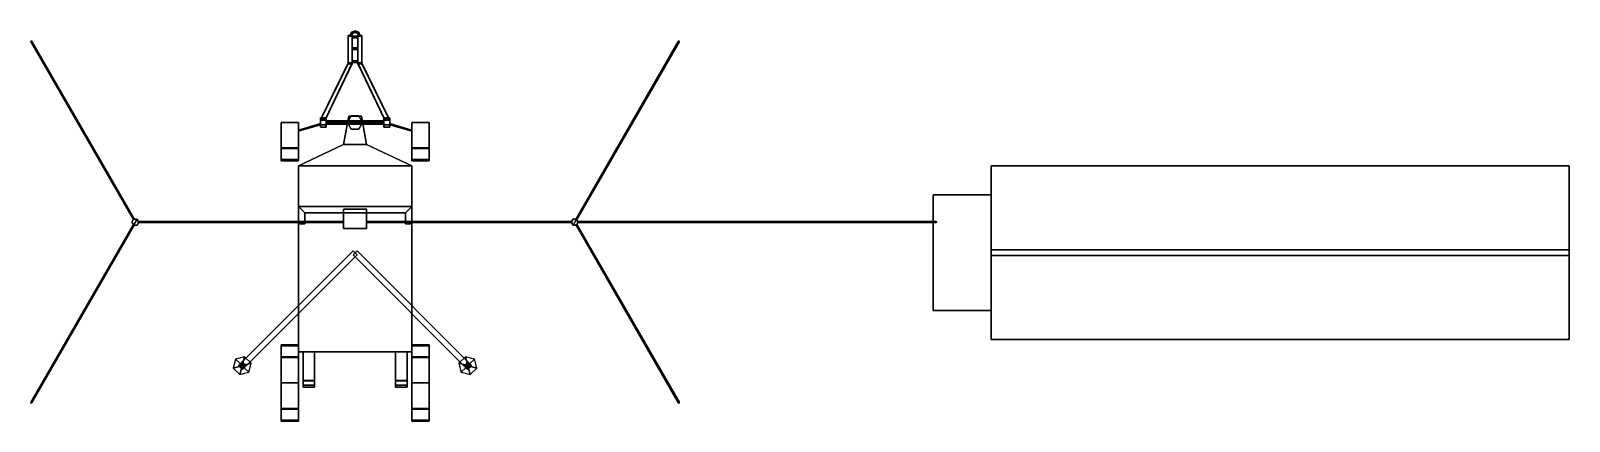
# Model space of a CAD drawing. Extents: x -5.6 to 21, y -2.9 to 3.8.
import ezdxf

# ---------------------------------------------------------------- set-up
doc = ezdxf.new("R2010")
doc.units = 0
doc.layers.get('0').update_dxf_attribs({"linetype": 'CONTINUOUS'})

msp = doc.modelspace()

# ---------------------------------------------------------------- linework, layer by layer
for points in [[(-0.12, 3.755, 0.128), (-0.12, 3.282, 0.255), (-0.05, 3.282, 0.255), (-0.05, 3.755, 0.128)], [(-0.05, 3.755, 0.128), (-0.05, 3.739, 0.07), (-0.12, 3.739, 0.07), (-0.12, 3.755, 0.128)], [(-0.12, 3.739, 0.07), (-0.12, 3.266, 0.197), (-0.12, 3.282, 0.255), (-0.12, 3.755, 0.128)], [(-0.05, 3.739, 0.07), (-0.05, 3.266, 0.197), (-0.12, 3.266, 0.197), (-0.12, 3.739, 0.07)], [(-0.09, 3.747, 0.099), (-0.075, 3.751, 0.113), (-0.053, 3.802, 0.1), (-0.064, 3.809, 0.082)], [(-0.075, 3.743, 0.084), (-0.09, 3.747, 0.099), (-0.064, 3.809, 0.082), (-0.053, 3.795, 0.071)], [(-0.075, 3.751, 0.113), (-0.06, 3.747, 0.099), (-0.042, 3.788, 0.088), (-0.053, 3.802, 0.1)], [(-0.06, 3.747, 0.099), (-0.075, 3.743, 0.084), (-0.053, 3.795, 0.071), (-0.042, 3.788, 0.088)], [(-0.064, 3.809, 0.082), (-0.053, 3.802, 0.1), (0, 3.824, 0.094), (0, 3.834, 0.076)], [(-0.053, 3.795, 0.071), (-0.064, 3.809, 0.082), (0, 3.834, 0.076), (0, 3.816, 0.065)], [(-0.053, 3.802, 0.1), (-0.042, 3.788, 0.088), (0, 3.805, 0.083), (0, 3.824, 0.094)], [(-0.042, 3.788, 0.088), (-0.053, 3.795, 0.071), (0, 3.816, 0.065), (0, 3.805, 0.083)], [(-0.05, 3.282, 0.255), (-0.05, 3.266, 0.197), (-0.05, 3.739, 0.07), (-0.05, 3.755, 0.128)], [(0.05, 3.732, 0.118), (0.05, 3.742, 0.1), (-0.05, 3.742, 0.1), (-0.05, 3.732, 0.118)], [(0.05, 3.742, 0.1), (0.05, 3.724, 0.09), (-0.05, 3.724, 0.09), (-0.05, 3.742, 0.1)], [(0.05, 3.713, 0.108), (0.05, 3.732, 0.118), (-0.05, 3.732, 0.118), (-0.05, 3.713, 0.108)], [(0, 3.834, 0.076), (0, 3.824, 0.094), (0.053, 3.802, 0.1), (0.064, 3.809, 0.082)], [(0, 3.816, 0.065), (0, 3.834, 0.076), (0.064, 3.809, 0.082), (0.053, 3.795, 0.071)], [(0, 3.824, 0.094), (0, 3.805, 0.083), (0.042, 3.788, 0.088), (0.053, 3.802, 0.1)], [(0, 3.805, 0.083), (0, 3.816, 0.065), (0.053, 3.795, 0.071), (0.042, 3.788, 0.088)], [(0.053, 3.802, 0.1), (0.042, 3.788, 0.088), (0.06, 3.747, 0.099), (0.075, 3.751, 0.113)], [(0.042, 3.788, 0.088), (0.053, 3.795, 0.071), (0.075, 3.743, 0.084), (0.06, 3.747, 0.099)], [(0.05, 3.755, 0.128), (0.05, 3.282, 0.255), (0.12, 3.282, 0.255), (0.12, 3.755, 0.128)], [(0.12, 3.755, 0.128), (0.12, 3.739, 0.07), (0.05, 3.739, 0.07), (0.05, 3.755, 0.128)], [(0.05, 3.739, 0.07), (0.05, 3.266, 0.197), (0.05, 3.282, 0.255), (0.05, 3.755, 0.128)], [(0.12, 3.739, 0.07), (0.12, 3.266, 0.197), (0.05, 3.266, 0.197), (0.05, 3.739, 0.07)], [(0.064, 3.809, 0.082), (0.053, 3.802, 0.1), (0.075, 3.751, 0.113), (0.09, 3.747, 0.099)], [(0.053, 3.795, 0.071), (0.064, 3.809, 0.082), (0.09, 3.747, 0.099), (0.075, 3.743, 0.084)], [(0.12, 3.282, 0.255), (0.12, 3.266, 0.197), (0.12, 3.739, 0.07), (0.12, 3.755, 0.128)], [(-3.834, 0.568, 5.49), (-3.825, 0.573, 5.5), (-5.605, 3.656), (-5.609, 3.643)], [(-3.825, 0.573, 5.48), (-3.834, 0.568, 5.49), (-5.609, 3.643), (-5.595, 3.639)], [(-3.825, 0.573, 5.5), (-3.816, 0.578, 5.49), (-5.591, 3.653), (-5.605, 3.656)], [(-3.816, 0.578, 5.49), (-3.825, 0.573, 5.48), (-5.595, 3.639), (-5.591, 3.653)], [(0.05, 3.724, 0.09), (0.05, 3.713, 0.108), (-0.05, 3.713, 0.108), (-0.05, 3.724, 0.09)], [(0.05, 3.529, 0.173), (0.05, 3.54, 0.154), (-0.05, 3.54, 0.154), (-0.05, 3.529, 0.173)], [(0.05, 3.54, 0.154), (0.05, 3.521, 0.144), (-0.05, 3.521, 0.144), (-0.05, 3.54, 0.154)], [(0.05, 3.511, 0.162), (0.05, 3.529, 0.173), (-0.05, 3.529, 0.173), (-0.05, 3.511, 0.162)], [(0.05, 3.521, 0.144), (0.05, 3.511, 0.162), (-0.05, 3.511, 0.162), (-0.05, 3.521, 0.144)], [(3.816, 0.578, 5.49), (3.825, 0.573, 5.5), (5.605, 3.656), (5.591, 3.653)], [(3.825, 0.573, 5.48), (3.816, 0.578, 5.49), (5.591, 3.653), (5.595, 3.639)], [(3.825, 0.573, 5.5), (3.834, 0.568, 5.49), (5.609, 3.643), (5.605, 3.656)], [(3.834, 0.568, 5.49), (3.825, 0.573, 5.48), (5.595, 3.639), (5.609, 3.643)], [(-0.12, 3.266, 0.197), (-0.59, 2.3, 0.455), (-0.59, 2.316, 0.513), (-0.12, 3.282, 0.255)], [(-0.12, 3.282, 0.255), (-0.59, 2.316, 0.513), (-0.51, 2.316, 0.513), (-0.05, 3.282, 0.255)], [(-0.05, 3.266, 0.197), (-0.51, 2.3, 0.455), (-0.59, 2.3, 0.455), (-0.12, 3.266, 0.197)], [(-0.51, 2.316, 0.513), (-0.51, 2.3, 0.455), (-0.05, 3.266, 0.197), (-0.05, 3.282, 0.255)], [(0.05, 3.307, 0.232), (0.05, 3.317, 0.214), (-0.05, 3.317, 0.214), (-0.05, 3.307, 0.232)], [(0.05, 3.317, 0.214), (0.05, 3.299, 0.203), (-0.05, 3.299, 0.203), (-0.05, 3.317, 0.214)], [(0.05, 3.288, 0.222), (0.05, 3.307, 0.232), (-0.05, 3.307, 0.232), (-0.05, 3.288, 0.222)], [(0.05, 3.299, 0.203), (0.05, 3.288, 0.222), (-0.05, 3.288, 0.222), (-0.05, 3.299, 0.203)], [(0.05, 3.266, 0.197), (0.51, 2.3, 0.455), (0.51, 2.316, 0.513), (0.05, 3.282, 0.255)], [(0.05, 3.282, 0.255), (0.51, 2.316, 0.513), (0.59, 2.316, 0.513), (0.12, 3.282, 0.255)], [(0.12, 3.266, 0.197), (0.59, 2.3, 0.455), (0.51, 2.3, 0.455), (0.05, 3.266, 0.197)], [(0.59, 2.316, 0.513), (0.59, 2.3, 0.455), (0.12, 3.266, 0.197), (0.12, 3.282, 0.255)], [(-0.98, 2.25, 1.05), (-0.98, 1.81, 0.93), (-1.28, 1.81, 0.93), (-1.28, 2.25, 1.05)], [(-1.28, 2.25, 1.05), (-1.28, 1.81, 0.93), (-1.28, 1.8, 0.95), (-1.28, 2.25, 1.07)], [(-1.28, 2.25, 1.07), (-1.28, 1.8, 0.95), (-0.98, 1.8, 0.95), (-0.98, 2.25, 1.07)], [(-0.98, 2.25, 1.07), (-0.98, 2.25, 1.05), (-1.28, 2.25, 1.05), (-1.28, 2.25, 1.07)], [(-0.98, 1.8, 0.95), (-0.98, 1.81, 0.93), (-0.98, 2.25, 1.05), (-0.98, 2.25, 1.07)], [(-0.6, 2.219, 0.616), (-0.6, 2.231, 0.609), (-0.98, 2.12, 1.024), (-0.98, 2.108, 1.031)], [(-0.6, 2.231, 0.609), (-0.6, 2.224, 0.597), (-0.98, 2.113, 1.012), (-0.98, 2.12, 1.024)], [(-0.6, 2.224, 0.597), (-0.6, 2.212, 0.604), (-0.98, 2.101, 1.019), (-0.98, 2.113, 1.012)], [(-0.6, 2.212, 0.604), (-0.6, 2.219, 0.616), (-0.98, 2.108, 1.031), (-0.98, 2.101, 1.019)], [(-0.5, 2.29, 0.569), (-0.5, 2.33, 0.5), (-0.6, 2.33, 0.5), (-0.6, 2.29, 0.569)], [(-0.5, 2.33, 0.5), (-0.5, 2.29, 0.431), (-0.6, 2.29, 0.431), (-0.6, 2.33, 0.5)], [(-0.6, 2.21, 0.569), (-0.6, 2.29, 0.569), (-0.6, 2.33, 0.5), (-0.6, 2.17, 0.5)], [(-0.6, 2.17, 0.5), (-0.6, 2.33, 0.5), (-0.6, 2.29, 0.431), (-0.6, 2.21, 0.431)], [(-0.5, 2.29, 0.431), (-0.5, 2.21, 0.431), (-0.6, 2.21, 0.431), (-0.6, 2.29, 0.431)], [(-0.5, 2.29, 0.65), (-0.5, 2.29, 0.569), (-0.6, 2.29, 0.569), (-0.6, 2.29, 0.65)], [(-0.6, 2.29, 0.569), (-0.6, 2.21, 0.569), (-0.6, 2.21, 0.65), (-0.6, 2.29, 0.65)], [(-0.6, 2.29, 0.65), (-0.6, 2.21, 0.65), (-0.5, 2.21, 0.65), (-0.5, 2.29, 0.65)], [(-0.5, 2.17, 0.5), (-0.5, 2.21, 0.569), (-0.6, 2.21, 0.569), (-0.6, 2.17, 0.5)], [(-0.5, 2.21, 0.431), (-0.5, 2.17, 0.5), (-0.6, 2.17, 0.5), (-0.6, 2.21, 0.431)], [(-0.6, 2.21, 0.65), (-0.6, 2.21, 0.569), (-0.5, 2.21, 0.569), (-0.5, 2.21, 0.65)], [(-0.5, 2.17, 0.5), (-0.5, 2.33, 0.5), (-0.5, 2.29, 0.569), (-0.5, 2.21, 0.569)], [(-0.5, 2.21, 0.431), (-0.5, 2.29, 0.431), (-0.5, 2.33, 0.5), (-0.5, 2.17, 0.5)], [(-0.5, 2.21, 0.65), (-0.5, 2.21, 0.569), (-0.5, 2.29, 0.569), (-0.5, 2.29, 0.65)], [(0.5, 2.25, 0.64), (0.5, 2.28, 0.61), (-0.5, 2.28, 0.61), (-0.5, 2.25, 0.64)], [(0.5, 2.28, 0.61), (0.5, 2.25, 0.58), (-0.5, 2.25, 0.58), (-0.5, 2.28, 0.61)], [(0.5, 2.22, 0.61), (0.5, 2.25, 0.64), (-0.5, 2.25, 0.64), (-0.5, 2.22, 0.61)], [(0.5, 2.25, 0.58), (0.5, 2.22, 0.61), (-0.5, 2.22, 0.61), (-0.5, 2.25, 0.58)], [(-0.11, 2.36, 0.61), (-0.2, 1.87, 0.61), (-0.2, 1.87, 0.71), (-0.11, 2.36, 0.71)], [(0.11, 2.36, 0.61), (0.2, 1.87, 0.61), (-0.2, 1.87, 0.61), (-0.11, 2.36, 0.61)], [(-0.11, 2.36, 0.71), (-0.2, 1.87, 0.71), (0.2, 1.87, 0.71), (0.11, 2.36, 0.71)], [(-0.065, 2.363, 0.41), (-0.13, 2.25, 0.41), (-0.13, 2.25, 0.61), (-0.065, 2.363, 0.61)], [(0.13, 2.25, 0.41), (-0.13, 2.25, 0.41), (-0.065, 2.363, 0.41), (0.065, 2.363, 0.41)], [(0.065, 2.363, 0.61), (-0.065, 2.363, 0.61), (-0.13, 2.25, 0.61), (0.13, 2.25, 0.61)], [(-0.13, 2.25, 0.41), (-0.065, 2.137, 0.41), (-0.065, 2.137, 0.61), (-0.13, 2.25, 0.61)], [(0.065, 2.137, 0.41), (-0.065, 2.137, 0.41), (-0.13, 2.25, 0.41), (0.13, 2.25, 0.41)], [(0.13, 2.25, 0.61), (-0.13, 2.25, 0.61), (-0.065, 2.137, 0.61), (0.065, 2.137, 0.61)], [(0.11, 2.36, 0.71), (0.11, 2.36, 0.61), (-0.11, 2.36, 0.61), (-0.11, 2.36, 0.71)], [(0.065, 2.363, 0.41), (-0.065, 2.363, 0.41), (-0.065, 2.363, 0.61), (0.065, 2.363, 0.61)], [(-0.065, 2.137, 0.41), (0.065, 2.137, 0.41), (0.065, 2.137, 0.61), (-0.065, 2.137, 0.61)], [(0.13, 2.25, 0.41), (0.065, 2.363, 0.41), (0.065, 2.363, 0.61), (0.13, 2.25, 0.61)], [(0.065, 2.137, 0.41), (0.13, 2.25, 0.41), (0.13, 2.25, 0.61), (0.065, 2.137, 0.61)], [(0.2, 1.87, 0.71), (0.2, 1.87, 0.61), (0.11, 2.36, 0.61), (0.11, 2.36, 0.71)], [(0.5, 2.21, 0.569), (0.5, 2.29, 0.569), (0.5, 2.33, 0.5), (0.5, 2.17, 0.5)], [(0.6, 2.29, 0.569), (0.6, 2.33, 0.5), (0.5, 2.33, 0.5), (0.5, 2.29, 0.569)], [(0.5, 2.17, 0.5), (0.5, 2.33, 0.5), (0.5, 2.29, 0.431), (0.5, 2.21, 0.431)], [(0.6, 2.33, 0.5), (0.6, 2.29, 0.431), (0.5, 2.29, 0.431), (0.5, 2.33, 0.5)], [(0.6, 2.29, 0.431), (0.6, 2.21, 0.431), (0.5, 2.21, 0.431), (0.5, 2.29, 0.431)], [(0.6, 2.29, 0.65), (0.6, 2.29, 0.569), (0.5, 2.29, 0.569), (0.5, 2.29, 0.65)], [(0.5, 2.29, 0.569), (0.5, 2.21, 0.569), (0.5, 2.21, 0.65), (0.5, 2.29, 0.65)], [(0.5, 2.29, 0.65), (0.5, 2.21, 0.65), (0.6, 2.21, 0.65), (0.6, 2.29, 0.65)], [(0.6, 2.17, 0.5), (0.6, 2.21, 0.569), (0.5, 2.21, 0.569), (0.5, 2.17, 0.5)], [(0.6, 2.21, 0.431), (0.6, 2.17, 0.5), (0.5, 2.17, 0.5), (0.5, 2.21, 0.431)], [(0.5, 2.21, 0.65), (0.5, 2.21, 0.569), (0.6, 2.21, 0.569), (0.6, 2.21, 0.65)], [(0.6, 2.17, 0.5), (0.6, 2.33, 0.5), (0.6, 2.29, 0.569), (0.6, 2.21, 0.569)], [(0.6, 2.21, 0.431), (0.6, 2.29, 0.431), (0.6, 2.33, 0.5), (0.6, 2.17, 0.5)], [(0.6, 2.21, 0.65), (0.6, 2.21, 0.569), (0.6, 2.29, 0.569), (0.6, 2.29, 0.65)], [(0.6, 2.224, 0.597), (0.6, 2.231, 0.609), (0.98, 2.12, 1.024), (0.98, 2.113, 1.012)], [(0.6, 2.231, 0.609), (0.6, 2.219, 0.616), (0.98, 2.108, 1.031), (0.98, 2.12, 1.024)], [(0.6, 2.212, 0.604), (0.6, 2.224, 0.597), (0.98, 2.113, 1.012), (0.98, 2.101, 1.019)], [(0.6, 2.219, 0.616), (0.6, 2.212, 0.604), (0.98, 2.101, 1.019), (0.98, 2.108, 1.031)], [(0.98, 2.25, 1.07), (0.98, 1.8, 0.95), (1.28, 1.8, 0.95), (1.28, 2.25, 1.07)], [(0.98, 2.25, 1.05), (0.98, 1.81, 0.93), (0.98, 1.8, 0.95), (0.98, 2.25, 1.07)], [(1.28, 2.25, 1.07), (1.28, 2.25, 1.05), (0.98, 2.25, 1.05), (0.98, 2.25, 1.07)], [(1.28, 2.25, 1.05), (1.28, 1.81, 0.93), (0.98, 1.81, 0.93), (0.98, 2.25, 1.05)], [(1.28, 1.8, 0.95), (1.28, 1.81, 0.93), (1.28, 2.25, 1.05), (1.28, 2.25, 1.07)], [(-0.2, 1.87, 0.61), (-0.98, 1.5, 0.45), (-0.98, 1.5, 0.55), (-0.2, 1.87, 0.71)], [(0.2, 1.87, 0.61), (0.98, 1.5, 0.45), (-0.98, 1.5, 0.45), (-0.2, 1.87, 0.61)], [(-0.2, 1.87, 0.71), (-0.98, 1.5, 0.55), (0.98, 1.5, 0.55), (0.2, 1.87, 0.71)], [(0.98, 1.5, 0.55), (0.98, 1.5, 0.45), (0.2, 1.87, 0.61), (0.2, 1.87, 0.71)], [(-0.98, 1.81, 0.93), (-0.98, 1.61, 0.5), (-1.28, 1.61, 0.5), (-1.28, 1.81, 0.93)], [(-1.28, 1.81, 0.93), (-1.28, 1.61, 0.5), (-1.28, 1.59, 0.5), (-1.28, 1.8, 0.95)], [(-1.28, 1.8, 0.95), (-1.28, 1.59, 0.5), (-0.98, 1.59, 0.5), (-0.98, 1.8, 0.95)], [(-1.28, 1.61, 0.5), (-1.28, 1.61, 0.23), (-1.28, 1.59, 0.23), (-1.28, 1.59, 0.5)], [(-0.98, 1.61, 0.5), (-0.98, 1.61, 0.23), (-1.28, 1.61, 0.23), (-1.28, 1.61, 0.5)], [(-1.28, 1.59, 0.23), (-1.28, 1.61, 0.23), (-0.98, 1.61, 0.23), (-0.98, 1.59, 0.23)], [(-0.98, 1.59, 0.5), (-0.98, 1.61, 0.5), (-0.98, 1.81, 0.93), (-0.98, 1.8, 0.95)], [(-0.98, 1.59, 0.23), (-0.98, 1.61, 0.23), (-0.98, 1.61, 0.5), (-0.98, 1.59, 0.5)], [(0.98, 1.81, 0.93), (0.98, 1.61, 0.5), (0.98, 1.59, 0.5), (0.98, 1.8, 0.95)], [(1.28, 1.81, 0.93), (1.28, 1.61, 0.5), (0.98, 1.61, 0.5), (0.98, 1.81, 0.93)], [(0.98, 1.8, 0.95), (0.98, 1.59, 0.5), (1.28, 1.59, 0.5), (1.28, 1.8, 0.95)], [(0.98, 1.61, 0.5), (0.98, 1.61, 0.23), (0.98, 1.59, 0.23), (0.98, 1.59, 0.5)], [(1.28, 1.61, 0.5), (1.28, 1.61, 0.23), (0.98, 1.61, 0.23), (0.98, 1.61, 0.5)], [(0.98, 1.59, 0.23), (0.98, 1.61, 0.23), (1.28, 1.61, 0.23), (1.28, 1.59, 0.23)], [(1.28, 1.59, 0.5), (1.28, 1.61, 0.5), (1.28, 1.81, 0.93), (1.28, 1.8, 0.95)], [(1.28, 1.59, 0.23), (1.28, 1.61, 0.23), (1.28, 1.61, 0.5), (1.28, 1.59, 0.5)], [(-1.28, 1.59, 0.5), (-1.28, 1.59, 0.23), (-0.98, 1.59, 0.23), (-0.98, 1.59, 0.5)], [(-0.98, 1.5, 0.45), (-0.98, -1.71, 0.45), (-0.98, -1.71, 0.55), (-0.98, 1.5, 0.55)], [(-0.98, 1.5, 0.55), (-0.98, -1.71, 0.55), (0.98, -1.71, 0.55), (0.98, 1.5, 0.55)], [(0.98, 1.5, 0.45), (0.98, -1.71, 0.45), (-0.98, -1.71, 0.45), (-0.98, 1.5, 0.45)], [(0.98, 1.59, 0.5), (0.98, 1.59, 0.23), (1.28, 1.59, 0.23), (1.28, 1.59, 0.5)], [(0.98, -1.71, 0.55), (0.98, -1.71, 0.45), (0.98, 1.5, 0.45), (0.98, 1.5, 0.55)], [(11, 1.5), (11, -1.5), (11, -1.5, 2.5), (11, 1.5, 2.5)], [(21, 1.5, 2.5), (21, 1.5), (11, 1.5), (11, 1.5, 2.5)], [(21, 0.05, 3.5), (21, 1.5, 2.5), (11, 1.5, 2.5), (11, 0.05, 3.5)], [(11, 1.5, 2.5), (11, -1.5, 2.5), (11, -0.05, 3.5), (11, 0.05, 3.5)], [(21, -1.5, 2.5), (21, -1.5), (21, 1.5), (21, 1.5, 2.5)], [(21, -0.05, 3.5), (21, -1.5, 2.5), (21, 1.5, 2.5), (21, 0.05, 3.5)], [(0.98, 0.8, 1), (0.98, 0.8, 0.71), (-0.98, 0.8, 0.71), (-0.98, 0.8, 1)], [(0.98, 0.8, 0.71), (0.87, 0.69, 0.71), (-0.87, 0.69, 0.71), (-0.98, 0.8, 0.71)], [(-0.98, 0.8, 1), (-0.87, 0.69, 1), (0.87, 0.69, 1), (0.98, 0.8, 1)], [(-0.98, 0.8, 0.71), (-0.87, 0.69, 0.71), (-0.87, 0.5, 0.71), (-0.98, 0.5, 0.71)], [(-0.98, 0.5, 1), (-0.87, 0.5, 1), (-0.87, 0.69, 1), (-0.98, 0.8, 1)], [(-0.98, 0.8, 1), (-0.98, 0.8, 0.71), (-0.98, 0.5, 0.71), (-0.98, 0.5, 1)], [(0.87, 0.69, 0.71), (0.98, 0.8, 0.71), (0.98, 0.5, 0.71), (0.87, 0.5, 0.71)], [(0.87, 0.5, 1), (0.98, 0.5, 1), (0.98, 0.8, 1), (0.87, 0.69, 1)], [(0.98, 0.5, 1), (0.98, 0.5, 0.71), (0.98, 0.8, 0.71), (0.98, 0.8, 1)], [(11, 1, 2), (11, 1), (10, 1), (10, 1, 2)], [(10, 1), (10, -1), (10, -1, 2), (10, 1, 2)], [(10, 1, 2), (10, -1, 2), (11, -1, 2), (11, 1, 2)], [(-3.83, 0.582), (-3.86, 0.53), (-3.86, 0.53, 5.5), (-3.83, 0.582, 5.5)], [(-3.83, 0.478, 5.5), (-3.77, 0.582, 5.5), (-3.83, 0.582, 5.5), (-3.86, 0.53, 5.5)], [(-3.77, 0.582), (-3.83, 0.582), (-3.83, 0.582, 5.5), (-3.77, 0.582, 5.5)], [(-3.77, 0.478, 5.5), (-3.74, 0.53, 5.5), (-3.77, 0.582, 5.5), (-3.83, 0.478, 5.5)], [(-3.74, 0.53), (-3.77, 0.582), (-3.77, 0.582, 5.5), (-3.74, 0.53, 5.5)], [(-3.75, 0.53, 5.48), (-3.75, 0.54, 5.49), (-0.2, 0.54, 4.98), (-0.2, 0.53, 4.97)], [(-3.75, 0.54, 5.49), (-3.75, 0.53, 5.5), (-0.2, 0.53, 4.99), (-0.2, 0.54, 4.98)], [(-0.87, 0.69, 1), (-0.87, 0.69, 0.71), (0.87, 0.69, 0.71), (0.87, 0.69, 1)], [(-0.87, 0.5, 1), (-0.87, 0.5, 0.71), (-0.87, 0.69, 0.71), (-0.87, 0.69, 1)], [(-0.2, 0.75, 4.56), (-0.2, 0.42, 4.56), (-0.2, 0.42, 5), (-0.2, 0.75, 5)], [(-0.2, 0.75, 5), (-0.2, 0.42, 5), (0.2, 0.42, 5), (0.2, 0.75, 5)], [(0.2, 0.75, 5), (0.2, 0.75, 4.56), (-0.2, 0.75, 4.56), (-0.2, 0.75, 5)], [(0.2, 0.75, 4.56), (0.2, 0.42, 4.56), (-0.2, 0.42, 4.56), (-0.2, 0.75, 4.56)], [(0.2, 0.42, 5), (0.2, 0.42, 4.56), (0.2, 0.75, 4.56), (0.2, 0.75, 5)], [(3.75, 0.53, 5.5), (3.75, 0.54, 5.49), (0.2, 0.54, 4.98), (0.2, 0.53, 4.99)], [(3.75, 0.54, 5.49), (3.75, 0.53, 5.48), (0.2, 0.53, 4.97), (0.2, 0.54, 4.98)], [(0.87, 0.69, 1), (0.87, 0.69, 0.71), (0.87, 0.5, 0.71), (0.87, 0.5, 1)], [(3.77, 0.582), (3.74, 0.53), (3.74, 0.53, 5.5), (3.77, 0.582, 5.5)], [(3.77, 0.582, 5.5), (3.74, 0.53, 5.5), (3.77, 0.478, 5.5), (3.83, 0.582, 5.5)], [(3.83, 0.582), (3.77, 0.582), (3.77, 0.582, 5.5), (3.83, 0.582, 5.5)], [(3.83, 0.582, 5.5), (3.77, 0.478, 5.5), (3.83, 0.478, 5.5), (3.86, 0.53, 5.5)], [(3.86, 0.53), (3.83, 0.582), (3.83, 0.582, 5.5), (3.86, 0.53, 5.5)], [(3.85, 0.53, 5.48), (3.85, 0.54, 5.49), (10.05, 0.54, 2.1), (10.04, 0.53, 2.09)], [(3.85, 0.54, 5.49), (3.85, 0.53, 5.5), (10.06, 0.53, 2.11), (10.05, 0.54, 2.1)], [(10.05, 0.54, 2), (10.04, 0.53, 2), (10.04, 0.53, 2.09), (10.05, 0.54, 2.1)], [(10.06, 0.53, 2), (10.05, 0.54, 2), (10.05, 0.54, 2.1), (10.06, 0.53, 2.11)], [(-3.825, 0.487, 5.5), (-3.834, 0.492, 5.49), (-5.609, -2.583), (-5.605, -2.596)], [(-3.834, 0.492, 5.49), (-3.825, 0.487, 5.48), (-5.595, -2.579), (-5.609, -2.583)], [(-3.816, 0.482, 5.49), (-3.825, 0.487, 5.5), (-5.605, -2.596), (-5.591, -2.593)], [(-3.825, 0.487, 5.48), (-3.816, 0.482, 5.49), (-5.591, -2.593), (-5.595, -2.579)], [(-3.86, 0.53), (-3.83, 0.478), (-3.83, 0.478, 5.5), (-3.86, 0.53, 5.5)], [(-3.83, 0.478), (-3.77, 0.478), (-3.77, 0.478, 5.5), (-3.83, 0.478, 5.5)], [(-3.77, 0.478), (-3.74, 0.53), (-3.74, 0.53, 5.5), (-3.77, 0.478, 5.5)], [(-3.75, 0.52, 5.49), (-3.75, 0.53, 5.48), (-0.2, 0.53, 4.97), (-0.2, 0.52, 4.98)], [(-3.75, 0.53, 5.5), (-3.75, 0.52, 5.49), (-0.2, 0.52, 4.98), (-0.2, 0.53, 4.99)], [(-0.2, 0.42, 5), (-0.2, 0.42, 4.56), (0.2, 0.42, 4.56), (0.2, 0.42, 5)], [(3.75, 0.52, 5.49), (3.75, 0.53, 5.5), (0.2, 0.53, 4.99), (0.2, 0.52, 4.98)], [(3.75, 0.53, 5.48), (3.75, 0.52, 5.49), (0.2, 0.52, 4.98), (0.2, 0.53, 4.97)], [(3.74, 0.53), (3.77, 0.478), (3.77, 0.478, 5.5), (3.74, 0.53, 5.5)], [(3.77, 0.478), (3.83, 0.478), (3.83, 0.478, 5.5), (3.77, 0.478, 5.5)], [(3.825, 0.487, 5.5), (3.816, 0.482, 5.49), (5.591, -2.593), (5.605, -2.596)], [(3.816, 0.482, 5.49), (3.825, 0.487, 5.48), (5.595, -2.579), (5.591, -2.593)], [(3.834, 0.492, 5.49), (3.825, 0.487, 5.5), (5.605, -2.596), (5.609, -2.583)], [(3.825, 0.487, 5.48), (3.834, 0.492, 5.49), (5.609, -2.583), (5.595, -2.579)], [(3.83, 0.478), (3.86, 0.53), (3.86, 0.53, 5.5), (3.83, 0.478, 5.5)], [(3.85, 0.52, 5.49), (3.85, 0.53, 5.48), (10.04, 0.53, 2.09), (10.05, 0.52, 2.1)], [(3.85, 0.53, 5.5), (3.85, 0.52, 5.49), (10.05, 0.52, 2.1), (10.06, 0.53, 2.11)], [(10.04, 0.53, 2), (10.05, 0.52, 2), (10.05, 0.52, 2.1), (10.04, 0.53, 2.09)], [(10.05, 0.52, 2), (10.06, 0.53, 2), (10.06, 0.53, 2.11), (10.05, 0.52, 2.1)], [(-0.035, 0.035, 0.4), (-2.015, -1.945, 0.4), (-2.015, -1.945, 0.45), (-0.035, 0.035, 0.45)], [(0.035, -0.035, 0.4), (-1.945, -2.015, 0.4), (-2.015, -1.945, 0.4), (-0.035, 0.035, 0.4)], [(-0.035, 0.035, 0.45), (-2.015, -1.945, 0.45), (-1.945, -2.015, 0.45), (0.035, -0.035, 0.45)], [(0.035, 0.035, 0.4), (2.015, -1.945, 0.4), (1.945, -2.015, 0.4), (-0.035, -0.035, 0.4)], [(-0.035, -0.035, 0.45), (1.945, -2.015, 0.45), (2.015, -1.945, 0.45), (0.035, 0.035, 0.45)], [(2.015, -1.945, 0.45), (2.015, -1.945, 0.4), (0.035, 0.035, 0.4), (0.035, 0.035, 0.45)], [(11, 0.05, 3.5), (11, -0.05, 3.5), (21, -0.05, 3.5), (21, 0.05, 3.5)], [(-1.945, -2.015, 0.45), (-1.945, -2.015, 0.4), (0.035, -0.035, 0.4), (0.035, -0.035, 0.45)], [(-0.035, -0.035, 0.4), (1.945, -2.015, 0.4), (1.945, -2.015, 0.45), (-0.035, -0.035, 0.45)], [(11, -0.05, 3.5), (11, -1.5, 2.5), (21, -1.5, 2.5), (21, -0.05, 3.5)], [(10, -1, 2), (10, -1), (11, -1), (11, -1, 2)], [(-0.98, -1.8, 0.95), (-0.98, -1.59, 0.5), (-1.28, -1.59, 0.5), (-1.28, -1.8, 0.95)], [(-1.28, -1.59, 0.5), (-1.28, -1.61, 0.5), (-1.28, -1.81, 0.93), (-1.28, -1.8, 0.95)], [(-1.28, -1.61, 0.5), (-1.28, -1.59, 0.5), (-0.98, -1.59, 0.5), (-0.98, -1.61, 0.5)], [(-0.98, -1.81, 0.93), (-0.98, -1.61, 0.5), (-0.98, -1.59, 0.5), (-0.98, -1.8, 0.95)], [(0.98, -1.59, 0.5), (0.98, -1.61, 0.5), (0.98, -1.81, 0.93), (0.98, -1.8, 0.95)], [(1.28, -1.8, 0.95), (1.28, -1.59, 0.5), (0.98, -1.59, 0.5), (0.98, -1.8, 0.95)], [(0.98, -1.61, 0.5), (0.98, -1.59, 0.5), (1.28, -1.59, 0.5), (1.28, -1.61, 0.5)], [(1.28, -1.81, 0.93), (1.28, -1.61, 0.5), (1.28, -1.59, 0.5), (1.28, -1.8, 0.95)], [(11, -1.5, 2.5), (11, -1.5), (21, -1.5), (21, -1.5, 2.5)], [(-2.065, -1.838), (-2.106, -1.993), (-2, -1.965, 0.05), (-1.987, -1.916, 0.05)], [(-1.91, -1.797), (-2.065, -1.838), (-1.987, -1.916, 0.05), (-1.939, -1.903, 0.05)], [(-1.797, -1.91), (-1.91, -1.797), (-1.939, -1.903, 0.05), (-1.903, -1.939, 0.05)], [(-1.28, -1.81, 0.93), (-1.28, -1.61, 0.5), (-0.98, -1.61, 0.5), (-0.98, -1.81, 0.93)], [(-0.98, -2.25, 1.07), (-0.98, -1.8, 0.95), (-1.28, -1.8, 0.95), (-1.28, -2.25, 1.07)], [(-1.28, -1.8, 0.95), (-1.28, -1.81, 0.93), (-1.28, -2.25, 1.05), (-1.28, -2.25, 1.07)], [(-1.28, -2.25, 1.05), (-1.28, -1.81, 0.93), (-0.98, -1.81, 0.93), (-0.98, -2.25, 1.05)], [(-0.98, -1.71, 0.55), (-0.98, -1.71, 0.45), (0.98, -1.71, 0.45), (0.98, -1.71, 0.55)], [(-0.98, -2.25, 1.05), (-0.98, -1.81, 0.93), (-0.98, -1.8, 0.95), (-0.98, -2.25, 1.07)], [(-0.7, -1.71, 0.45), (-0.7, -2.209, 0.45), (-0.9, -2.209, 0.45), (-0.9, -1.71, 0.45)], [(-0.9, -1.71, 0.55), (-0.9, -2.209, 0.55), (-0.7, -2.209, 0.55), (-0.7, -1.71, 0.55)], [(-0.9, -1.71, 0.45), (-0.9, -2.209, 0.45), (-0.9, -2.209, 0.55), (-0.9, -1.71, 0.55)], [(-0.7, -2.209, 0.55), (-0.7, -2.209, 0.45), (-0.7, -1.71, 0.45), (-0.7, -1.71, 0.55)], [(0.7, -1.71, 0.45), (0.7, -2.209, 0.45), (0.7, -2.209, 0.55), (0.7, -1.71, 0.55)], [(0.9, -1.71, 0.45), (0.9, -2.209, 0.45), (0.7, -2.209, 0.45), (0.7, -1.71, 0.45)], [(0.7, -1.71, 0.55), (0.7, -2.209, 0.55), (0.9, -2.209, 0.55), (0.9, -1.71, 0.55)], [(0.9, -2.209, 0.55), (0.9, -2.209, 0.45), (0.9, -1.71, 0.45), (0.9, -1.71, 0.55)], [(0.98, -1.81, 0.93), (0.98, -1.61, 0.5), (1.28, -1.61, 0.5), (1.28, -1.81, 0.93)], [(0.98, -1.8, 0.95), (0.98, -1.81, 0.93), (0.98, -2.25, 1.05), (0.98, -2.25, 1.07)], [(1.28, -2.25, 1.07), (1.28, -1.8, 0.95), (0.98, -1.8, 0.95), (0.98, -2.25, 1.07)], [(0.98, -2.25, 1.05), (0.98, -1.81, 0.93), (1.28, -1.81, 0.93), (1.28, -2.25, 1.05)], [(1.28, -2.25, 1.05), (1.28, -1.81, 0.93), (1.28, -1.8, 0.95), (1.28, -2.25, 1.07)], [(1.91, -1.797), (1.797, -1.91), (1.903, -1.939, 0.05), (1.939, -1.903, 0.05)], [(2.065, -1.838), (1.91, -1.797), (1.939, -1.903, 0.05), (1.987, -1.916, 0.05)], [(2.106, -1.993), (2.065, -1.838), (1.987, -1.916, 0.05), (2, -1.965, 0.05)], [(-2.106, -1.993), (-1.993, -2.106), (-1.965, -2, 0.05), (-2, -1.965, 0.05)], [(-2.015, -1.945, 0.45), (-2.015, -1.945, 0.4), (-1.945, -2.015, 0.4), (-1.945, -2.015, 0.45)], [(-1.973, -1.93, 0.05), (-1.987, -1.916, 0.05), (-2, -1.965, 0.05), (-1.981, -1.959, 0.05)], [(-1.981, -1.959, 0.05), (-2, -1.965, 0.05), (-1.965, -2, 0.05), (-1.959, -1.981, 0.05)], [(-1.993, -2.106), (-1.838, -2.065), (-1.916, -1.987, 0.05), (-1.965, -2, 0.05)], [(-1.944, -1.923, 0.05), (-1.939, -1.903, 0.05), (-1.987, -1.916, 0.05), (-1.973, -1.93, 0.05)], [(-1.944, -1.923, 0.54), (-1.973, -1.93, 0.54), (-1.981, -1.959, 0.54), (-1.923, -1.944, 0.54)], [(-1.973, -1.93, 0.05), (-1.981, -1.959, 0.05), (-1.981, -1.959, 0.54), (-1.973, -1.93, 0.54)], [(-1.923, -1.944, 0.54), (-1.981, -1.959, 0.54), (-1.959, -1.981, 0.54), (-1.93, -1.973, 0.54)], [(-1.981, -1.959, 0.05), (-1.959, -1.981, 0.05), (-1.959, -1.981, 0.54), (-1.981, -1.959, 0.54)], [(-1.944, -1.923, 0.05), (-1.973, -1.93, 0.05), (-1.973, -1.93, 0.54), (-1.944, -1.923, 0.54)], [(-1.959, -1.981, 0.05), (-1.965, -2, 0.05), (-1.916, -1.987, 0.05), (-1.93, -1.973, 0.05)], [(-1.959, -1.981, 0.05), (-1.93, -1.973, 0.05), (-1.93, -1.973, 0.54), (-1.959, -1.981, 0.54)], [(-1.923, -1.944, 0.05), (-1.903, -1.939, 0.05), (-1.939, -1.903, 0.05), (-1.944, -1.923, 0.05)], [(-1.923, -1.944, 0.05), (-1.944, -1.923, 0.05), (-1.944, -1.923, 0.54), (-1.923, -1.944, 0.54)], [(-1.93, -1.973, 0.05), (-1.916, -1.987, 0.05), (-1.903, -1.939, 0.05), (-1.923, -1.944, 0.05)], [(-1.93, -1.973, 0.05), (-1.923, -1.944, 0.05), (-1.923, -1.944, 0.54), (-1.93, -1.973, 0.54)], [(-1.838, -2.065), (-1.797, -1.91), (-1.903, -1.939, 0.05), (-1.916, -1.987, 0.05)], [(1.797, -1.91), (1.838, -2.065), (1.916, -1.987, 0.05), (1.903, -1.939, 0.05)], [(1.838, -2.065), (1.993, -2.106), (1.965, -2, 0.05), (1.916, -1.987, 0.05)], [(1.944, -1.923, 0.05), (1.939, -1.903, 0.05), (1.903, -1.939, 0.05), (1.923, -1.944, 0.05)], [(1.923, -1.944, 0.05), (1.903, -1.939, 0.05), (1.916, -1.987, 0.05), (1.93, -1.973, 0.05)], [(1.93, -1.973, 0.05), (1.916, -1.987, 0.05), (1.965, -2, 0.05), (1.959, -1.981, 0.05)], [(1.944, -1.923, 0.05), (1.923, -1.944, 0.05), (1.923, -1.944, 0.54), (1.944, -1.923, 0.54)], [(1.923, -1.944, 0.54), (1.93, -1.973, 0.54), (1.959, -1.981, 0.54), (1.944, -1.923, 0.54)], [(1.923, -1.944, 0.05), (1.93, -1.973, 0.05), (1.93, -1.973, 0.54), (1.923, -1.944, 0.54)], [(1.93, -1.973, 0.05), (1.959, -1.981, 0.05), (1.959, -1.981, 0.54), (1.93, -1.973, 0.54)], [(1.973, -1.93, 0.05), (1.987, -1.916, 0.05), (1.939, -1.903, 0.05), (1.944, -1.923, 0.05)], [(1.973, -1.93, 0.05), (1.944, -1.923, 0.05), (1.944, -1.923, 0.54), (1.973, -1.93, 0.54)], [(1.944, -1.923, 0.54), (1.959, -1.981, 0.54), (1.981, -1.959, 0.54), (1.973, -1.93, 0.54)], [(1.945, -2.015, 0.45), (1.945, -2.015, 0.4), (2.015, -1.945, 0.4), (2.015, -1.945, 0.45)], [(1.959, -1.981, 0.05), (1.981, -1.959, 0.05), (1.981, -1.959, 0.54), (1.959, -1.981, 0.54)], [(1.959, -1.981, 0.05), (1.965, -2, 0.05), (2, -1.965, 0.05), (1.981, -1.959, 0.05)], [(1.993, -2.106), (2.106, -1.993), (2, -1.965, 0.05), (1.965, -2, 0.05)], [(1.981, -1.959, 0.05), (2, -1.965, 0.05), (1.987, -1.916, 0.05), (1.973, -1.93, 0.05)], [(1.981, -1.959, 0.05), (1.973, -1.93, 0.05), (1.973, -1.93, 0.54), (1.981, -1.959, 0.54)], [(-1.28, -2.25, 1.05), (-1.28, -2.69, 0.93), (-1.28, -2.7, 0.95), (-1.28, -2.25, 1.07)], [(-1.28, -2.25, 1.07), (-1.28, -2.7, 0.95), (-0.98, -2.7, 0.95), (-0.98, -2.25, 1.07)], [(-0.98, -2.25, 1.05), (-0.98, -2.69, 0.93), (-1.28, -2.69, 0.93), (-1.28, -2.25, 1.05)], [(-0.98, -2.7, 0.95), (-0.98, -2.69, 0.93), (-0.98, -2.25, 1.05), (-0.98, -2.25, 1.07)], [(-0.9, -2.215, 0.561), (-0.9, -2.18, 0.5), (-0.9, -2.215, 0.439), (-0.9, -2.285, 0.561)], [(-0.7, -2.215, 0.561), (-0.7, -2.209, 0.55), (-0.9, -2.209, 0.55), (-0.9, -2.215, 0.561)], [(-0.7, -2.209, 0.45), (-0.7, -2.215, 0.439), (-0.9, -2.215, 0.439), (-0.9, -2.209, 0.45)], [(-0.7, -2.285, 0.561), (-0.7, -2.215, 0.561), (-0.9, -2.215, 0.561), (-0.9, -2.285, 0.561)], [(-0.7, -2.215, 0.439), (-0.7, -2.285, 0.439), (-0.9, -2.285, 0.439), (-0.9, -2.215, 0.439)], [(-0.9, -2.285, 0.561), (-0.9, -2.215, 0.439), (-0.9, -2.285, 0.439), (-0.9, -2.32, 0.5)], [(-0.7, -2.32, 0.5), (-0.7, -2.285, 0.561), (-0.9, -2.285, 0.561), (-0.9, -2.32, 0.5)], [(-0.7, -2.285, 0.439), (-0.7, -2.32, 0.5), (-0.9, -2.32, 0.5), (-0.9, -2.285, 0.439)], [(-0.7, -2.285, 0.561), (-0.7, -2.215, 0.439), (-0.7, -2.18, 0.5), (-0.7, -2.215, 0.561)], [(-0.7, -2.32, 0.5), (-0.7, -2.285, 0.439), (-0.7, -2.215, 0.439), (-0.7, -2.285, 0.561)], [(0.7, -2.215, 0.561), (0.7, -2.18, 0.5), (0.7, -2.215, 0.439), (0.7, -2.285, 0.561)], [(0.9, -2.215, 0.561), (0.9, -2.209, 0.55), (0.7, -2.209, 0.55), (0.7, -2.215, 0.561)], [(0.9, -2.209, 0.45), (0.9, -2.215, 0.439), (0.7, -2.215, 0.439), (0.7, -2.209, 0.45)], [(0.7, -2.285, 0.561), (0.7, -2.215, 0.439), (0.7, -2.285, 0.439), (0.7, -2.32, 0.5)], [(0.9, -2.215, 0.439), (0.9, -2.285, 0.439), (0.7, -2.285, 0.439), (0.7, -2.215, 0.439)], [(0.9, -2.285, 0.561), (0.9, -2.215, 0.561), (0.7, -2.215, 0.561), (0.7, -2.285, 0.561)], [(0.9, -2.32, 0.5), (0.9, -2.285, 0.561), (0.7, -2.285, 0.561), (0.7, -2.32, 0.5)], [(0.9, -2.285, 0.439), (0.9, -2.32, 0.5), (0.7, -2.32, 0.5), (0.7, -2.285, 0.439)], [(0.9, -2.285, 0.561), (0.9, -2.215, 0.439), (0.9, -2.18, 0.5), (0.9, -2.215, 0.561)], [(0.9, -2.32, 0.5), (0.9, -2.285, 0.439), (0.9, -2.215, 0.439), (0.9, -2.285, 0.561)], [(0.98, -2.25, 1.07), (0.98, -2.7, 0.95), (1.28, -2.7, 0.95), (1.28, -2.25, 1.07)], [(0.98, -2.25, 1.05), (0.98, -2.69, 0.93), (0.98, -2.7, 0.95), (0.98, -2.25, 1.07)], [(1.28, -2.25, 1.05), (1.28, -2.69, 0.93), (0.98, -2.69, 0.93), (0.98, -2.25, 1.05)], [(1.28, -2.7, 0.95), (1.28, -2.69, 0.93), (1.28, -2.25, 1.05), (1.28, -2.25, 1.07)], [(-1.28, -2.69, 0.93), (-1.28, -2.89, 0.5), (-1.28, -2.91, 0.5), (-1.28, -2.7, 0.95)], [(-0.98, -2.69, 0.93), (-0.98, -2.89, 0.5), (-1.28, -2.89, 0.5), (-1.28, -2.69, 0.93)], [(-1.28, -2.7, 0.95), (-1.28, -2.91, 0.5), (-0.98, -2.91, 0.5), (-0.98, -2.7, 0.95)], [(-0.98, -2.89, 0.5), (-0.98, -2.89, 0.23), (-1.28, -2.89, 0.23), (-1.28, -2.89, 0.5)], [(-1.28, -2.89, 0.5), (-1.28, -2.89, 0.23), (-1.28, -2.91, 0.23), (-1.28, -2.91, 0.5)], [(-1.28, -2.91, 0.23), (-1.28, -2.89, 0.23), (-0.98, -2.89, 0.23), (-0.98, -2.91, 0.23)], [(-1.28, -2.91, 0.5), (-1.28, -2.91, 0.23), (-0.98, -2.91, 0.23), (-0.98, -2.91, 0.5)], [(-0.98, -2.91, 0.5), (-0.98, -2.89, 0.5), (-0.98, -2.69, 0.93), (-0.98, -2.7, 0.95)], [(-0.98, -2.91, 0.23), (-0.98, -2.89, 0.23), (-0.98, -2.89, 0.5), (-0.98, -2.91, 0.5)], [(1.28, -2.69, 0.93), (1.28, -2.89, 0.5), (0.98, -2.89, 0.5), (0.98, -2.69, 0.93)], [(0.98, -2.69, 0.93), (0.98, -2.89, 0.5), (0.98, -2.91, 0.5), (0.98, -2.7, 0.95)], [(0.98, -2.7, 0.95), (0.98, -2.91, 0.5), (1.28, -2.91, 0.5), (1.28, -2.7, 0.95)], [(0.98, -2.89, 0.5), (0.98, -2.89, 0.23), (0.98, -2.91, 0.23), (0.98, -2.91, 0.5)], [(1.28, -2.89, 0.5), (1.28, -2.89, 0.23), (0.98, -2.89, 0.23), (0.98, -2.89, 0.5)], [(0.98, -2.91, 0.23), (0.98, -2.89, 0.23), (1.28, -2.89, 0.23), (1.28, -2.91, 0.23)], [(0.98, -2.91, 0.5), (0.98, -2.91, 0.23), (1.28, -2.91, 0.23), (1.28, -2.91, 0.5)], [(1.28, -2.91, 0.5), (1.28, -2.89, 0.5), (1.28, -2.69, 0.93), (1.28, -2.7, 0.95)], [(1.28, -2.91, 0.23), (1.28, -2.89, 0.23), (1.28, -2.89, 0.5), (1.28, -2.91, 0.5)]]:
    msp.add_3dface(points)

doc.saveas('drawing.dxf')
